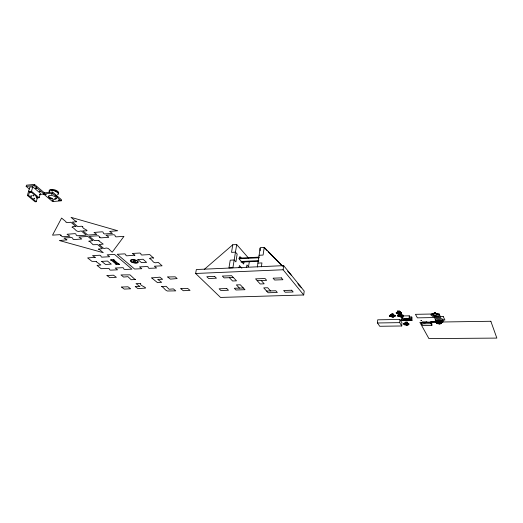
<?xml version="1.0" encoding="UTF-8"?>
<svg xmlns="http://www.w3.org/2000/svg" width="523" height="523" viewBox="0 0 523 523"><rect width="100%" height="100%" fill="white"/><g stroke="black" fill="none" stroke-linecap="round" stroke-linejoin="round"><path stroke-width="0.78" d="M407.463 319.645L407.567 318.991M394.054 316.016L394.741 316.042L394.322 316.029A2.125 0.778 4.6 0 1 393.95 316.225L393.747 316.846A0.941 0.346 4.6 0 1 393.035 317.173A0.941 0.346 4.6 0 1 391.93 316.879L391.531 316.703A2.131 0.778 4.6 0 1 390.929 316.526L390.38 316.422A0.941 0.346 4.6 0 1 389.347 316.088A0.941 0.346 4.6 0 1 389.942 315.729L390.341 315.617A2.131 0.778 4.6 0 1 390.727 315.415L390.799 314.957A2.125 0.778 4.6 0 0 390.387 315.173L389.975 315.291A0.941 0.346 4.6 0 0 389.38 315.657A0.941 0.346 4.6 0 0 390.413 315.99L390.903 316.069A2.125 0.778 4.6 0 0 391.564 316.265L391.962 316.448A0.941 0.346 4.6 0 0 393.061 316.742L393.165 316.833M393.747 316.846L393.852 316.683A2.131 0.778 4.6 0 0 394.29 316.461L394.708 316.343A0.948 0.346 4.5 0 0 395.31 315.984A0.948 0.346 4.5 0 0 394.277 315.644L393.754 315.559A2.131 0.778 4.6 0 0 393.119 315.369L392.753 314.748A0.948 0.346 4.6 0 0 391.642 314.454A0.948 0.346 4.6 0 0 390.923 314.787M393.78 316.415L393.773 316.376A0.941 0.346 4.6 0 1 393.061 316.742L392.466 316.781L393.165 316.866M407.482 319.18L406.665 318.997L407.136 319.631A1.007 0.366 4.2 0 1 406.672 319.651L406.672 319.651M392.93 314.107L392.015 314.114M397.99 315.5L398.395 315.467A2.138 0.785 4.3 0 1 398.788 315.264L398.99 314.63A0.954 0.346 4.3 0 1 399.722 314.297A0.954 0.346 4.3 0 1 400.834 314.598L401.233 314.781A2.138 0.785 4.3 0 1 401.834 314.957L402.39 315.062A0.954 0.346 4.3 0 1 403.423 315.395A0.954 0.346 4.3 0 1 402.808 315.761L402.383 316.297A2.138 0.785 4.3 0 1 401.978 316.513L401.801 316.703A0.948 0.346 4.3 0 1 401.069 317.036A0.948 0.346 4.3 0 1 399.964 316.735L399.631 316.572A2.138 0.785 4.3 0 1 398.971 316.382L398.415 316.278A0.948 0.346 4.4 0 1 397.382 315.944A0.948 0.346 4.4 0 1 397.99 315.578L398.683 315.532L398.003 315.421M400.213 314.048L400.389 313.852A2.157 0.791 4.4 0 0 400.768 313.656L401.233 313.185M439.255 320.952C440.902 320.638 438.575 324.214 439.163 320.945A0.948 0.34 3.4 0 0 438.764 320.959L438.705 322.253A0.948 0.34 3.4 0 1 439.104 322.246M439.49 322.43C439.954 323.685 437.869 323.142 439.032 322.43L439.072 322.92A0.948 0.34 3.4 0 0 439.47 322.913C438.575 323.149 438.097 322.501 439.039 322.273M440.046 322.325L440.065 322.953L439.497 322.913M440.105 322.063C439.366 320.481 441.981 321.874 440.34 321.9M438.228 322.338L438.339 322.979M438.248 321.939L438.267 321.37M401.801 316.703L401.939 316.108A2.138 0.785 4.3 0 0 402.383 315.885L402.821 315.892M431.861 325.378L430.978 323.704L431.05 322.26L421.728 322.397L421.649 323.835L422.571 325.502L431.861 325.378L431.926 323.94L431.05 322.26M402.985 317.16L401.775 317.18L401.592 320.056L401.952 320.658L404.998 320.606A2.563 0.922 4.2 0 1 404.508 319.331A2.563 0.922 4.2 0 1 407.901 319.278A2.563 0.922 4.2 0 1 408.908 320.547L411.974 320.494L411.797 317.003L409.967 317.036L409.267 315.82L402.873 315.938L402.69 318.821L403.769 320.625M409.019 319.841L409.064 319.128M410.274 318.363L410.143 320.527L409.097 318.716L409.267 315.82M409.967 317.036L409.797 319.926L411.627 319.893L411.974 320.494M411.627 319.893L411.797 317.003M405.848 323.874L406.783 324.195L406.502 324.502M405.966 323.476L406.051 322.181A0.941 0.333 4.3 0 1 406.436 322.175C407.502 321.769 407.175 323.861 406.417 323.469A0.941 0.333 4.3 0 0 405.966 323.476C405.815 323.9 404.665 322.299 406.018 322.181M406.155 319.664C406.6 317.324 405.135 320.292 406.613 319.618A0.968 0.353 4.2 0 0 407.071 319.625M406.417 323.469L406.436 322.175M406.633 318.919A1.007 0.366 4.2 0 0 406.214 318.925L406.188 318.958A0.968 0.353 4.2 0 1 406.633 318.932L406.646 318.755M406.508 324.593C408.483 324.907 404.56 323.9 406.391 324.142A0.941 0.333 4.3 0 0 406.783 324.129L406.802 323.809M407.142 318.801L407.522 318.906M407.469 319.115L407.58 318.742M407.391 322.573L407.378 324.175L406.809 324.129M407.979 318.736L407.816 319.684L407.672 318.782M407.587 323.757L407.594 324.136M407.607 323.508L407.397 322.599M407.933 318.808L407.757 319.481M408.908 320.547L408.947 319.834A2.563 0.928 4.2 0 0 408.398 318.71A2.563 0.928 4.2 0 0 405.377 318.396M404.998 320.606L405.044 319.899A2.563 0.928 4.2 0 1 404.344 318.736M405.155 323.476L405.305 322.142L405.436 323.73M405.717 319.207L405.384 318.769M405.671 318.808L405.528 319.076M405.443 323.737L405.482 323.09M405.488 322.926L405.26 322.233M405.756 319.39L405.789 318.762M405.587 322.835L406.26 323.031M400.396 315.474C398.99 316.186 401.494 315.323 400.546 316.193M400.455 315.474L400.435 315.8A0.948 0.346 4.3 0 0 400.827 315.794L400.853 315.467M400.781 313.643C401.527 312.453 399.853 313.506 401.239 313.212M402.775 316.199A0.954 0.346 4.3 0 0 403.39 315.833A0.954 0.346 4.3 0 0 402.364 315.5L401.834 315.408A2.138 0.785 4.3 0 0 401.206 315.219C400.088 315.121 401.795 313.656 401.481 315.101M401.213 315.192C401.304 310.878 401.102 318.259 401.337 314.035M401.448 315.591L400.925 315.787M401.638 315.487C401.239 316.69 401.579 312.734 401.631 315.094M401.834 315.408L401.834 314.957M401.978 316.513L401.978 316.088M401.749 325.979L401.945 322.815L399.912 319.455L377.724 319.821L377.482 322.972L379.711 326.274L401.749 325.979L399.703 322.639L399.912 319.455M402.37 316.31L402.416 315.859M402.148 315.421L402.39 315.062M397.925 312.421L398.363 312.44A0.954 0.353 4.4 0 1 398.788 312.427L398.872 311.113A0.954 0.353 4.3 0 0 398.48 311.12L397.905 311.087L397.859 312.715L397.676 311.185L397.905 311.976M398.108 313.199C398.964 312.054 397.925 312.192 397.983 312.904M397.996 313.46L398.369 314.081L397.996 313.46A2.151 0.791 4.4 0 1 397.388 313.284L397.094 313.205M397.99 315.578L398.441 315.023A2.138 0.785 4.3 0 1 398.814 314.826L398.99 314.63M398.284 312.95L399.65 313.591M398.389 312.434L398.48 311.12M398.415 316.278L398.461 315.82L398.997 315.944A2.138 0.785 4.3 0 0 399.598 316.121L399.997 316.304A0.948 0.346 4.3 0 0 401.095 316.598L401.213 316.69M398.415 315.461L398.441 315.023M398.794 312.885L398.369 313.166L399.134 313.369M398.853 312.891L398.84 313.133A0.954 0.353 4.4 0 0 399.239 313.127L399.252 312.878M398.814 315.251L398.814 314.826M398.971 316.382L398.997 315.944M399.65 313.617C398.709 313.963 399.108 315.905 399.964 315.114M398.938 314.055L399.173 315.114M399.422 314.584L399.461 315.088M399.605 312.545L399.716 311.08L399.683 312.689L399.284 312.421L399.448 311.048L398.971 311.113L398.846 312.427L399.565 312.081A2.151 0.791 4.4 0 1 400.239 312.277L401.265 312.774L400.213 312.715A2.157 0.791 4.4 0 0 399.605 312.538L399.67 312.46M399.598 316.565L399.598 316.121M399.559 315.101L399.709 315.859M400.075 312.493C399.722 310.021 400.33 313.813 399.297 313.12M399.886 312.512L399.925 311.852L399.382 311.806M400.036 312.506L400.147 311.813M399.886 315.539L400.533 316.069M399.951 316.722L399.997 316.304M400.213 312.715L400.239 312.277M400.245 313.61L400.219 314.094A2.563 0.941 4.4 0 1 398.421 314.127L398.448 313.689A2.563 0.941 4.4 0 0 400.245 313.656L400.415 313.414A2.151 0.791 4.4 0 0 400.801 313.218M400.389 313.852L400.415 313.414M394.708 316.343L394.741 315.912A0.948 0.346 4.5 0 0 395.342 315.546A0.948 0.346 4.5 0 0 394.309 315.212L393.754 315.108A2.125 0.778 4.6 0 0 393.152 314.931L392.78 314.781M396.826 312.349C395.924 312.774 397.264 313.388 396.826 312.349A2.151 0.791 4.4 0 1 397.205 312.146L397.382 311.95A2.563 0.941 4.4 0 1 399.18 311.865L399.154 312.303A2.563 0.941 4.4 0 0 397.343 312.342M396.8 312.787A2.157 0.791 4.4 0 1 397.173 312.584L397.225 312.139M397.375 311.904L397.173 312.584M398.003 313.905L397.964 313.898A2.157 0.791 4.4 0 1 397.362 313.722L397.388 313.284M391.531 316.703L391.629 316.284M391.93 316.879L391.962 316.448M393.119 315.369L393.152 314.931M393.754 315.559L393.754 315.108M393.924 316.657L393.95 316.225M394.29 316.461L394.322 316.029M394.087 315.493C394.832 315.042 394.649 316.323 394.309 315.212M389.975 315.722L389.975 315.291M390.38 316.422L390.413 315.99M390.354 315.604L390.374 315.186M390.727 315.415L390.779 314.97M390.929 316.526L390.962 316.088M303.719 294.979L304.196 291.056L283.675 265.645L196.354 269.528L195.628 273.477L220.516 297.43L303.719 294.979L283.12 269.763L283.675 265.645M261.363 266.815L261.938 262.925L257.924 263.108M257.342 266.998L260.238 247.641L264.22 247.425L282.518 265.972M246.562 267.266L246.915 264.978L248.523 266.776L249.327 261.578M243.993 261.951L243.666 264.023L239.416 259.31L239.867 256.518L241.456 258.297M239.05 267.796L239.41 265.54L241.881 268.247M236.697 244.548L232.912 267.737L228.95 267.913L230.231 260.173L234.173 259.983L235.899 261.866L237.161 254.067L235.455 252.158L231.526 252.367L232.781 244.771L236.697 244.548L248.634 258.172M61.171 200.812L61.472 199.714L52.627 192.078L43.893 192.882L43.579 193.987L52.529 201.564L61.171 200.812L52.313 193.19L43.579 193.987M397.049 313.303L396.336 313.218L397.362 313.722M397.97 311.943L398.689 312.002L397.977 311.976M398.434 311.394L399.31 311.59M52.313 193.19L52.627 192.078M398.912 313.996L399.618 314.029L399.317 314.16M400.017 314.107L400.925 314.251M39.336 194.471L44.056 194.033L44.396 192.85L34.459 184.41L26.503 185.181L26.15 186.384L29.288 188.999M36.231 197.975L39.16 197.714L40.428 193.294L32.779 186.848L29.831 187.136L27.379 195.452L35.126 201.806L36.25 201.708L37.355 197.871L36.198 196.91L36.335 196.432M44.056 194.033L34.106 185.613L34.459 184.41M36.25 201.708L28.517 195.347L29.654 191.477L30.844 192.457L31.517 192.399M30.844 192.457L30.981 191.98L36.872 196.851L36.198 196.91M39.16 197.714L31.478 191.307L32.779 186.848M432.554 314.539L433.266 314.565M433.266 314.617L432.573 314.604M435.09 315.304L435.809 315.369L435.11 315.369M436.816 314.46L437.535 314.486M437.516 314.558L436.823 314.5M440.83 322.521L441.53 322.547L440.85 322.58M441.51 323.024L440.817 322.939L441.51 322.979M407.227 323.502L407.286 322.41M422.996 322.456A1.824 0.373 88.3 0 0 422.715 321.998C421.499 323.122 426.539 323.423 426.82 321.933A1.831 0.366 88.2 0 1 427.095 322.397M389.91 316.029L390.609 316.114L389.916 316.082M391.479 315.199L392.185 315.245L391.505 315.271M392.211 314.853L391.616 314.885A0.948 0.346 4.6 0 1 392.721 315.186L392.734 315.199M392.498 316.35L393.198 316.395L392.505 316.395M394.041 315.957L394.741 315.912M398.624 316.003L397.964 315.872L398.657 315.931M399.552 315.049L400.258 315.101L399.579 315.121M401.2 316.735L400.513 316.69L401.108 316.605A0.948 0.346 4.3 0 0 401.827 316.271L401.827 316.271M402.141 315.369L402.847 315.421L402.403 315.532M404.259 319.272L404.946 319.311M404.233 319.703L404.92 319.788L404.253 319.775M404.939 319.37L404.272 319.331M405.848 318.461L406.541 318.546L405.855 318.514M403.972 323.789L404.665 323.874L403.998 323.861M404.632 324.319L403.952 324.208L404.639 324.26M408.358 319.207L409.051 319.291L408.385 319.278M406.266 323.077L405.593 323.064M408.332 319.638L409.025 319.671L408.345 319.697M406.208 323.547L405.554 323.417L405.678 324.195M407.116 325.077L406.469 324.946L407.149 324.992M408.064 324.162L408.751 324.201M408.751 323.848L408.097 323.717L408.777 323.77M408.751 324.26L408.064 324.214M421.492 320.514L420.838 320.383L421.525 320.429M434.293 313.669L434.999 313.754L434.319 313.643M436.653 322.573L437.346 322.606L436.659 322.632M437.32 323.103L436.64 322.992L437.326 323.037M439.601 321.364L438.797 321.39M439.13 323.312L439.823 323.345L439.137 323.371M439.797 323.835L439.111 323.789L439.804 323.776M439.987 322.279L439.895 320.893L439.948 322.22M407.077 318.906L406.731 318.945L407.332 318.853M204.258 269.417L232.781 244.771M405.502 318.919L406.083 318.958M440.294 322.913L440.091 321.39M400.938 315.049L401.043 313.735L400.533 313.8A0.948 0.346 4.3 0 0 400.075 313.807L399.99 315.114A0.948 0.346 4.3 0 1 400.389 315.101L400.834 315.062A0.954 0.346 4.4 0 0 399.696 314.735L400.291 314.689L399.69 314.735A0.954 0.346 4.4 0 0 398.964 315.068L398.964 315.081M435.705 312.8L435.175 312.865M434.502 313.63L435.031 313.565A0.968 0.353 3.4 0 0 435.496 313.558M400.729 316.036L401.233 316.304L400.54 316.252M406.279 319.664L406.613 319.631M114.236 260.291C115.452 259.029 107.98 259.761 111.576 260.428M115.805 263.938C114.57 265.122 121.944 264.592 118.512 263.801M26.15 186.384L34.106 185.613M398.055 315.14L398.088 315.134A0.948 0.346 4.4 0 0 397.415 315.506A0.948 0.346 4.4 0 0 398.441 315.846L398.48 315.846M28.517 191.581L31.478 191.307M27.379 195.452L28.517 195.347M434.646 312.872L434.097 312.826M435.522 313.558L436.104 313.597M438.738 320.959C436.496 323.253 438.222 324.417 438.202 321.214M259.094 255.27L263.095 255.067L264.22 247.425L266.933 250.504M238.972 258.133L259.205 257.133M238.867 258.774L259.107 257.78M439.588 321.612L440.124 321.658M241.123 261.467L258.82 260.624M241.025 262.101L258.722 261.265M195.628 273.477L283.12 269.763M233.356 277.53L224.138 277.89L222.353 276.072L231.604 275.699L236.52 280.838L232.585 280.988L229.394 277.687M257.211 280.681L266.638 280.328L265.037 278.504L255.57 278.864L260.186 283.969L264.187 283.826L261.245 280.531M243.339 287.97L234.311 288.278L235.984 289.99L244.986 289.696L240.286 284.78L236.383 284.917L239.462 288.108M266.586 291.05L275.811 290.755L277.321 292.475L268.129 292.756L263.716 287.879L267.691 287.748L270.528 290.925M402.69 318.821L409.097 318.716M405.044 319.899L408.947 319.834M401.592 320.056L403.41 320.03M422.63 322.07L426.742 322.011M437.163 321.946L431.586 322.024L430.762 321.658L440.046 321.305M377.482 322.972L399.703 322.639M421.649 323.835L430.978 323.704M406.188 318.808L406.508 318.991L405.835 318.919M36.349 186.855L36.852 187.097M438.111 322.214L439.032 322.24M406.92 322.501L406.005 322.534M110.824 259.807L116.544 264.546M28.66 191.098L30.439 192.575M113.491 259.67L119.192 264.416M287.663 271.189L289.951 273.503M268.077 251.661L282.335 266.122M289.749 273.64L291.461 275.373M297.822 283.747L300.071 286.029M298.626 284.878L301.49 287.787M401.775 317.18L402.135 317.781M392.211 314.813L391.57 314.859A0.948 0.346 4.6 0 0 390.897 315.219M260.009 248.379L260.186 250.779M434.711 312.872A0.968 0.353 3.4 0 1 435.116 312.859M437.235 322.456A4.021 1.445 3.4 0 1 435.999 320.22A4.021 1.445 3.4 0 1 442.144 320.475A4.021 1.445 3.4 0 1 441.268 322.619M49.208 192.124A4.936 2.092 15.7 0 1 54.549 190.568A4.936 2.092 15.7 0 1 57.661 194.667M49.417 191.398A4.929 2.092 15.7 0 1 54.752 189.836A4.929 2.092 15.7 0 1 57.863 193.941M56.621 198.439A4.949 2.079 15.6 0 1 54.555 198.701M52.712 198.446A4.949 2.079 15.6 0 1 48.299 196.132M55.523 195.203A4.949 2.079 15.6 0 1 57.432 196.962M51.202 190.588A4.092 1.732 15.7 0 1 53.235 190.64M54.457 190.928A4.092 1.732 15.7 0 1 57.53 192.804M391.975 314.349A0.948 0.346 4.5 0 1 391.72 313.82A0.948 0.346 4.5 0 1 393.133 313.885A0.948 0.346 4.5 0 1 393.035 314.401M134.849 255.198L126.893 255.812C124.964 255.806 126.795 254.355 124.651 253.871L117.23 254.283L134.574 269.031L141.805 268.698L139.536 266.893L147.14 266.521C148.983 266.534 147.316 267.894 149.225 268.351L156.573 268.011L154.35 266.194L162.078 265.815L158.299 262.383C152.814 263.69 153.958 261.755 150.513 258.983C147.466 258.499 152.507 257.303 153.638 258.146L149.715 254.583L142.001 255.002C140.092 255.028 141.896 253.446 139.804 253.04L132.267 253.459L134.849 255.198M135.248 286.604L137.948 288.618L145.459 288.101C146.362 287.29 140.04 285.591 140.484 283.969L140.785 283.721L139.987 283.42L136.026 283.61L139.981 286.584L135.274 286.558M135.627 279.485L131.162 279.72L127.926 276.66L123.624 277.059L120.99 274.941L129.985 274.856L134.601 279.092L135.627 279.485M45.318 194.471L46.168 194.706L45.318 194.451M137.882 259.558L141.452 262.651L146.603 262.396L143.067 259.264L137.889 259.532M51.378 193.915L52.235 194.157L51.391 193.883M52.601 200.649L53.444 200.884L52.62 200.616M391.851 315.99L392.793 316.082L391.858 315.977M30.975 195.988C31.517 197.485 31.563 194.844 30.981 195.948M32.982 195.556C33.524 197.06 33.583 194.353 32.988 195.517M34.002 198.485C34.61 199.969 34.525 197.21 34.002 198.485M58.615 200.126L59.452 200.361L58.628 200.093M60.982 235.167L60.655 235.363L62.394 236.749L69.925 236.246L67.042 234.258L74.822 233.65C76.868 233.696 75.188 235.258 77.384 235.755L86.308 235.16L81.215 230.898C76.208 232.67 76.149 229.852 73.043 227.636C69.899 227.074 74.737 225.792 76.116 226.629L70.821 222.197C72.167 222.17 64.368 223.151 66.016 221.745L61.583 218.065L52.529 235.154L59.844 234.664L60.982 235.167M151.716 277.929L157.449 282.616L161.653 282.315L157.691 279.354L162.62 279.321L159.875 277.17L151.722 277.903M407.156 322.116L407.182 323.443L407.156 322.116M400.474 313.793L400.389 315.101L400.533 313.8M400.932 312.388L400.899 312.826A2.563 0.941 4.4 0 1 401.318 313.519L401.344 313.081A2.563 0.941 4.4 0 0 400.932 312.388M397.722 311.087L397.565 312.44L397.722 311.087M396.284 312.479L396.257 312.917A2.563 0.941 4.4 0 0 396.676 313.61L396.702 313.172A2.563 0.941 4.4 0 1 396.284 312.479M66.872 239.874L59.347 240.521L103.279 252.701L99.429 249.504L98.324 249.118L102.39 248.621L97.605 244.614L93.114 244.725L89.832 241.528L88.753 241.195L92.813 240.606L87.844 236.442L78.934 237.03L81.758 238.998L74.037 239.58C72.069 239.573 73.736 237.965 71.488 237.514L63.976 238.011L66.872 239.874M161.653 286.499C164.072 287.572 165.15 290.494 167.393 291.01L175.761 290.86L173.361 288.886L169.06 289.258L166.164 286.316L161.666 286.48M167.72 276.961L170.367 279.112L177.147 278.576L175.218 276.824L167.72 276.961M82.758 226.766C81.653 229.041 93.029 231.395 82.719 230.793L87.805 235.062L96.833 234.461L94.003 232.46L102.05 231.807C103.999 231.761 102.528 233.572 104.522 233.951L112.412 233.428L109.627 231.408L117.708 230.748L71.023 217.339L75.404 221.046A0.811 0.327 14.4 0 1 76.502 221.373A0.811 0.327 14.4 0 1 76.286 221.791L72.351 222.085L77.633 226.518L81.666 226.237L82.758 226.766M434.62 313.172L435.594 313.238L434.62 313.172M180.821 288.696L183.259 290.71L190.032 290.402L187.62 288.376L180.821 288.696M95.232 257.362L87.629 257.917L91.917 261.337L96.507 261.428L96.284 261.768L100.9 264.978L97.03 265.403L101.168 268.698L108.307 268.358C110.105 268.371 108.634 269.711 110.51 270.143L117.557 269.822L115.217 268.044L122.617 267.684C124.454 267.698 122.846 269.051 124.781 269.482L131.933 269.155L114.524 254.426L107.182 254.832L109.64 256.728L102.096 257.139C100.207 257.133 101.92 255.708 99.775 255.237L92.551 255.629L95.232 257.362M99.638 237.318L100.743 237.86L108.555 237.35L108.692 236.971L106.019 235.252L113.896 234.735C116.145 235.193 114.289 236.886 116.296 236.86L123.964 236.363L112.216 252.197C108.921 249.876 108.993 246.778 103.855 248.536L99.076 244.522L103.227 244.11L98.932 240.953L99.167 240.573L94.297 240.508L89.335 236.344L98.344 235.755L99.985 237.154L99.651 237.292M101.697 261.389L105.522 264.461L111.281 264.148L107.483 261.069L101.697 261.389M106.993 275.549L109.823 277.68L116.368 277.314L113.484 275.19L107.006 275.523M35.688 188.136L36.525 188.391L35.714 188.103M39.513 191.366L40.343 191.621L39.519 191.353M121.558 287.081L124.232 289.095L130.639 288.781L127.985 286.787L121.591 287.042M438.352 321.769L439.052 321.841L438.352 321.769M113.341 260.447L112.726 260.48L116.701 263.782L117.309 263.755L113.341 260.447M214.62 276.386L206.801 276.706L208.638 278.504L216.424 278.197L214.62 276.386M281.354 277.876L273.091 278.19L274.667 280.027L282.904 279.72L281.354 277.876M226.76 288.539L219.13 288.794L220.863 290.494L228.459 290.239L226.76 288.539M291.723 290.245L283.662 290.5L285.146 292.226L293.174 291.978L291.723 290.245M439.045 313.885L415.432 314.33L417.393 317.853L440.797 317.448L439.045 313.885M443.243 316.578L434.044 316.742L435.79 320.181L444.91 320.037L443.243 316.578M490.849 321.266L419.884 322.338L428.912 338.59L496.85 338.093L490.849 321.266M437.588 323.678A2.556 0.915 3.4 0 0 441.608 323.234A2.556 0.915 3.4 0 0 438.019 322.129A2.556 0.915 3.4 0 0 437.588 323.678M437.607 323.247A2.556 0.915 3.4 0 0 441.628 322.802A2.556 0.915 3.4 0 0 438.039 321.691A2.556 0.915 3.4 0 0 437.607 323.247M404.952 324.894A2.53 0.902 4.3 0 0 408.868 324.456A2.53 0.902 4.3 0 0 405.227 323.351A2.53 0.902 4.3 0 0 404.952 324.894M404.979 324.463A2.53 0.902 4.3 0 0 408.894 324.025A2.53 0.902 4.3 0 0 405.253 322.92A2.53 0.902 4.3 0 0 404.979 324.463M405.148 320.37A2.563 0.922 4.2 0 0 409.169 319.958A2.563 0.922 4.2 0 0 405.56 318.801A2.563 0.922 4.2 0 0 405.148 320.37M432.645 316.069A4.112 1.504 3.4 0 0 439.111 315.317A4.112 1.504 3.4 0 0 433.325 313.506A4.112 1.504 3.4 0 0 432.645 316.069M433.534 315.232A2.608 0.954 3.4 0 0 437.64 314.754A2.608 0.954 3.4 0 0 433.959 313.604A2.608 0.954 3.4 0 0 433.534 315.232M436.868 320.834A4.014 1.451 3.3 0 0 443.203 320.122A4.014 1.451 3.3 0 0 437.568 318.37A4.014 1.451 3.3 0 0 436.868 320.834M49.868 198.191A4.099 1.719 15.6 0 0 56.34 198.603A4.099 1.719 15.6 0 0 51.051 195.439A4.099 1.719 15.6 0 0 49.868 198.191M131.986 262.252A4.125 1.582 12 0 0 138.36 262.239A4.125 1.582 12 0 0 132.633 259.591A4.125 1.582 12 0 0 131.986 262.252M132.306 262.069A3.426 1.314 12 0 0 137.667 262.128A3.426 1.314 12 0 0 133.005 259.892A3.426 1.314 12 0 0 132.306 262.069M133.607 261.618A1.223 0.471 12 0 0 135.522 261.637A1.223 0.471 12 0 0 133.855 260.846A1.223 0.471 12 0 0 133.607 261.618M391.832 315.853A0.948 0.346 4.6 0 0 393.296 315.689A0.948 0.346 4.6 0 0 391.936 315.264A0.948 0.346 4.6 0 0 391.832 315.853"/></g></svg>
